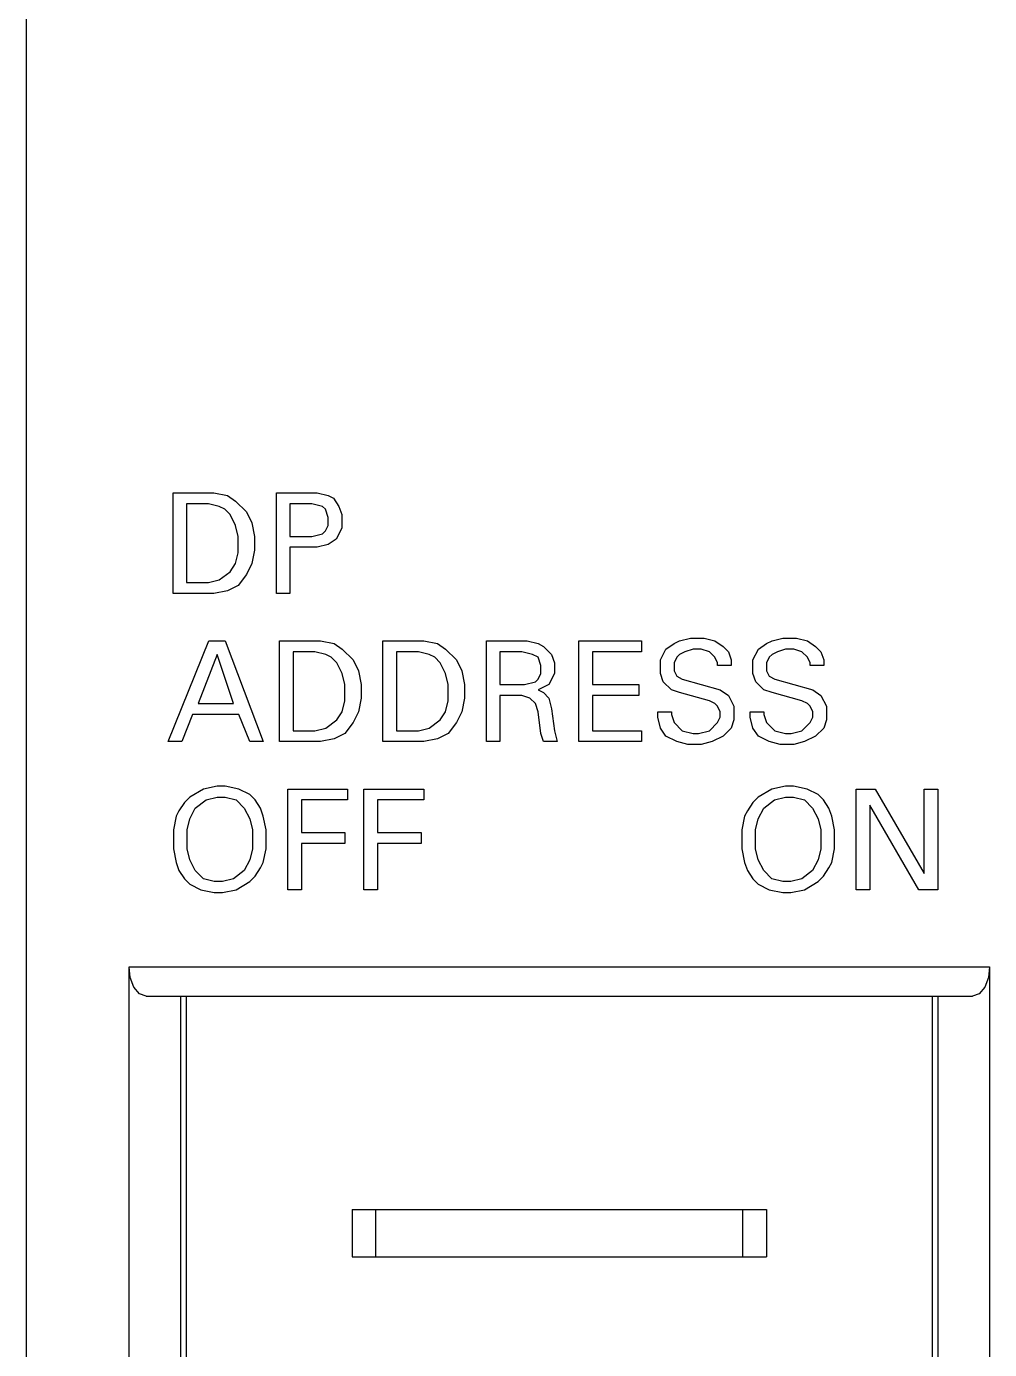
# Model space of a CAD drawing. Extents: x 10 to 622, y -523 to 292.
# Drawn here: x 260.55 to 263.844, y 100.349 to 104.872 of the extents above; entities that cross this region are included whole.
import ezdxf

# ---------------------------------------------------------------- set-up
doc = ezdxf.new("R2010")
doc.units = 0
doc.header["$LTSCALE"] = 5
doc.header["$MEASUREMENT"] = 0
doc.layers.get('0').update_dxf_attribs({"linetype": 'CONTINUOUS'})

msp = doc.modelspace()

# ---------------------------------------------------------------- linework, layer by layer
at = {"color": 7, "linetype": 'Continuous'}
for p, q in [((260.5501, 94.1153), (260.5501, 118.1094)), ((261.0514, 102.9334), (261.0514, 103.2776)), ((261.0514, 103.2776), (261.191, 103.2776)), ((261.191, 103.2776), (261.2375, 103.2683)), ((261.2375, 103.2683), (261.2654, 103.2497)), ((261.4049, 102.9334), (261.4049, 103.2776)), ((261.4049, 103.2776), (261.5445, 103.2776)), ((261.5445, 103.2776), (261.5817, 103.2683)), ((261.5817, 103.2683), (261.6003, 103.259)), ((261.0979, 103.2404), (261.0979, 102.9706)), ((261.1724, 103.2404), (261.0979, 103.2404)), ((261.2096, 103.2311), (261.1724, 103.2404)), ((261.2282, 103.2218), (261.2096, 103.2311)), ((261.2468, 103.2032), (261.2282, 103.2218)), ((261.2654, 103.2497), (261.3026, 103.2125)), ((261.4514, 103.2404), (261.4514, 103.1287)), ((261.5259, 103.2404), (261.4514, 103.2404)), ((261.5631, 103.2311), (261.5259, 103.2404)), ((261.5724, 103.2218), (261.5631, 103.2311)), ((261.5817, 103.1939), (261.5724, 103.2218)), ((261.6003, 103.259), (261.6189, 103.2311)), ((261.6189, 103.2311), (261.6282, 103.2032)), ((261.2654, 103.166), (261.2468, 103.2032)), ((261.3026, 103.2125), (261.3212, 103.1753)), ((261.3212, 103.1753), (261.3305, 103.1287)), ((261.5817, 103.166), (261.5817, 103.1939)), ((261.6282, 103.2032), (261.6282, 103.1567)), ((261.2747, 103.1287), (261.2654, 103.166)), ((261.2747, 103.0729), (261.2747, 103.1287)), ((261.3305, 103.1287), (261.3305, 103.0822)), ((261.4514, 103.1287), (261.5259, 103.1287)), ((261.5259, 103.1287), (261.5631, 103.138)), ((261.5631, 103.138), (261.5724, 103.1473)), ((261.5724, 103.1473), (261.5817, 103.166)), ((261.6282, 103.1567), (261.6096, 103.1194)), ((261.3305, 103.0822), (261.3212, 103.0357)), ((261.4514, 103.0915), (261.4514, 102.9334)), ((261.5445, 103.0915), (261.4514, 103.0915)), ((261.5817, 103.1008), (261.5445, 103.0915)), ((261.6096, 103.1194), (261.5817, 103.1008)), ((261.2654, 103.0357), (261.2747, 103.0729)), ((261.2096, 102.9799), (261.2468, 103.0078)), ((261.2468, 103.0078), (261.2654, 103.0357)), ((261.3026, 102.9985), (261.2747, 102.9613)), ((261.3212, 103.0357), (261.3026, 102.9985)), ((261.0979, 102.9706), (261.1724, 102.9706)), ((261.1724, 102.9706), (261.2096, 102.9799)), ((261.2747, 102.9613), (261.2375, 102.9427)), ((261.191, 102.9334), (261.0514, 102.9334)), ((261.2375, 102.9427), (261.191, 102.9334)), ((261.4514, 102.9334), (261.4049, 102.9334)), ((261.0344, 102.4272), (261.174, 102.7714)), ((261.174, 102.7714), (261.2298, 102.7714)), ((261.2298, 102.7714), (261.3601, 102.4272)), ((261.4159, 102.4272), (261.4159, 102.7714)), ((261.4159, 102.7714), (261.5554, 102.7714)), ((261.5554, 102.7714), (261.6019, 102.7621)), ((261.7694, 102.4272), (261.7694, 102.7714)), ((261.7694, 102.7714), (261.9089, 102.7714)), ((261.9089, 102.7714), (261.9555, 102.7621)), ((262.1229, 102.4272), (262.1229, 102.7714)), ((262.1229, 102.7714), (262.2625, 102.7714)), ((262.2625, 102.7714), (262.2997, 102.7621)), ((262.4392, 102.4272), (262.4392, 102.7714)), ((262.4392, 102.7714), (262.6532, 102.7714)), ((262.6532, 102.7714), (262.6532, 102.7342)), ((262.7648, 102.7621), (262.7834, 102.7714)), ((262.7834, 102.7714), (262.8207, 102.7807)), ((262.8207, 102.7807), (262.8672, 102.7807)), ((262.8672, 102.7807), (262.9044, 102.7714)), ((262.9044, 102.7714), (262.9323, 102.7528)), ((263.0812, 102.7621), (263.0998, 102.7714)), ((263.0998, 102.7714), (263.137, 102.7807)), ((263.137, 102.7807), (263.1835, 102.7807)), ((263.1835, 102.7807), (263.2207, 102.7714)), ((263.2207, 102.7714), (263.2486, 102.7528)), ((261.2019, 102.7249), (261.1368, 102.5574)), ((261.2577, 102.5574), (261.2019, 102.7249)), ((261.4624, 102.7342), (261.4624, 102.4644)), ((261.5368, 102.7342), (261.4624, 102.7342)), ((261.574, 102.7249), (261.5368, 102.7342)), ((261.5926, 102.7156), (261.574, 102.7249)), ((261.6019, 102.7621), (261.6299, 102.7435)), ((261.6299, 102.7435), (261.6671, 102.7063)), ((261.8159, 102.7342), (261.8159, 102.4644)), ((261.8903, 102.7342), (261.8159, 102.7342)), ((261.9276, 102.7249), (261.8903, 102.7342)), ((261.9462, 102.7156), (261.9276, 102.7249)), ((261.9555, 102.7621), (261.9834, 102.7435)), ((261.9834, 102.7435), (262.0206, 102.7063)), ((262.1694, 102.7342), (262.1694, 102.6225)), ((262.2439, 102.7342), (262.1694, 102.7342)), ((262.2811, 102.7249), (262.2439, 102.7342)), ((262.2997, 102.7156), (262.2811, 102.7249)), ((262.2997, 102.7621), (262.3183, 102.7528)), ((262.3183, 102.7528), (262.3462, 102.7249)), ((262.3462, 102.7249), (262.3555, 102.697)), ((262.4857, 102.7342), (262.4857, 102.6225)), ((262.6532, 102.7342), (262.4857, 102.7342)), ((262.7183, 102.7063), (262.7369, 102.7435)), ((262.7369, 102.7435), (262.7648, 102.7621)), ((262.7834, 102.7249), (262.7741, 102.7156)), ((262.8021, 102.7342), (262.7834, 102.7249)), ((262.83, 102.7435), (262.8021, 102.7342)), ((262.8579, 102.7435), (262.83, 102.7435)), ((262.8858, 102.7342), (262.8579, 102.7435)), ((262.9044, 102.7156), (262.8858, 102.7342)), ((262.9323, 102.7528), (262.9509, 102.7342)), ((262.9509, 102.7342), (262.9602, 102.7063)), ((263.0346, 102.7063), (263.0532, 102.7435)), ((263.0532, 102.7435), (263.0812, 102.7621)), ((263.0998, 102.7249), (263.0905, 102.7156)), ((263.1184, 102.7342), (263.0998, 102.7249)), ((263.1463, 102.7435), (263.1184, 102.7342)), ((263.1742, 102.7435), (263.1463, 102.7435)), ((263.2021, 102.7342), (263.1742, 102.7435)), ((263.2207, 102.7156), (263.2021, 102.7342)), ((263.2486, 102.7528), (263.2672, 102.7342)), ((263.2672, 102.7342), (263.2765, 102.7063)), ((261.6112, 102.697), (261.5926, 102.7156)), ((261.6299, 102.6598), (261.6112, 102.697)), ((261.6671, 102.7063), (261.6857, 102.6691)), ((261.9648, 102.697), (261.9462, 102.7156)), ((261.9834, 102.6598), (261.9648, 102.697)), ((262.0206, 102.7063), (262.0392, 102.6691)), ((262.309, 102.6877), (262.2997, 102.7156)), ((262.309, 102.6598), (262.309, 102.6877)), ((262.3555, 102.697), (262.3555, 102.6598)), ((262.7183, 102.6598), (262.7183, 102.7063)), ((262.7741, 102.7156), (262.7648, 102.697)), ((262.7648, 102.697), (262.7648, 102.6691)), ((262.9137, 102.697), (262.9044, 102.7156)), ((262.9137, 102.6877), (262.9137, 102.697)), ((262.9602, 102.6877), (262.9137, 102.6877)), ((262.9602, 102.7063), (262.9602, 102.6877)), ((263.0346, 102.6598), (263.0346, 102.7063)), ((263.0905, 102.7156), (263.0812, 102.697)), ((263.0812, 102.697), (263.0812, 102.6691)), ((263.23, 102.697), (263.2207, 102.7156)), ((263.23, 102.6877), (263.23, 102.697)), ((263.2765, 102.6877), (263.23, 102.6877)), ((263.2765, 102.7063), (263.2765, 102.6877)), ((261.6392, 102.6225), (261.6299, 102.6598)), ((261.6857, 102.6691), (261.695, 102.6225)), ((261.9927, 102.6225), (261.9834, 102.6598)), ((262.0392, 102.6691), (262.0485, 102.6225)), ((262.2532, 102.6225), (262.2904, 102.6318)), ((262.2904, 102.6318), (262.2997, 102.6411)), ((262.2997, 102.6411), (262.309, 102.6598)), ((262.3555, 102.6598), (262.3369, 102.6225)), ((262.7276, 102.6318), (262.7183, 102.6598)), ((262.7555, 102.6039), (262.7276, 102.6318)), ((262.7648, 102.6691), (262.7741, 102.6504)), ((262.7741, 102.6504), (262.7928, 102.6411)), ((262.7928, 102.6411), (262.923, 102.6039)), ((263.0439, 102.6318), (263.0346, 102.6598)), ((263.0718, 102.6039), (263.0439, 102.6318)), ((263.0812, 102.6691), (263.0905, 102.6504)), ((263.0905, 102.6504), (263.1091, 102.6411)), ((263.1091, 102.6411), (263.2393, 102.6039)), ((261.6392, 102.5667), (261.6392, 102.6225)), ((261.695, 102.6225), (261.695, 102.576)), ((261.9927, 102.5667), (261.9927, 102.6225)), ((262.0485, 102.6225), (262.0485, 102.576)), ((262.1694, 102.6225), (262.2532, 102.6225)), ((262.1694, 102.5853), (262.1694, 102.4272)), ((262.2439, 102.5853), (262.1694, 102.5853)), ((262.2718, 102.576), (262.2439, 102.5853)), ((262.3369, 102.6225), (262.2997, 102.6039)), ((262.2997, 102.6039), (262.3183, 102.5946)), ((262.3183, 102.5946), (262.3369, 102.576)), ((262.4857, 102.6225), (262.6439, 102.6225)), ((262.4857, 102.5853), (262.4857, 102.4644)), ((262.6439, 102.5853), (262.4857, 102.5853)), ((262.6439, 102.6225), (262.6439, 102.5853)), ((262.7834, 102.5946), (262.7555, 102.6039)), ((262.8858, 102.5667), (262.7834, 102.5946)), ((262.923, 102.6039), (262.9509, 102.5853)), ((262.9509, 102.5853), (262.9695, 102.5481)), ((263.0998, 102.5946), (263.0718, 102.6039)), ((263.2021, 102.5667), (263.0998, 102.5946)), ((263.2393, 102.6039), (263.2672, 102.5853)), ((263.2672, 102.5853), (263.2858, 102.5481)), ((261.1368, 102.5574), (261.2577, 102.5574)), ((261.6299, 102.5295), (261.6392, 102.5667)), ((261.695, 102.576), (261.6857, 102.5295)), ((261.9834, 102.5295), (261.9927, 102.5667)), ((262.0485, 102.576), (262.0392, 102.5295)), ((262.2904, 102.5574), (262.2718, 102.576)), ((262.2997, 102.5295), (262.2904, 102.5574)), ((262.3369, 102.576), (262.3462, 102.5388)), ((262.9044, 102.5574), (262.8858, 102.5667)), ((262.9137, 102.5481), (262.9044, 102.5574)), ((262.923, 102.5295), (262.9137, 102.5481)), ((262.9695, 102.5481), (262.9695, 102.5016)), ((263.2207, 102.5574), (263.2021, 102.5667)), ((263.23, 102.5481), (263.2207, 102.5574)), ((263.2393, 102.5295), (263.23, 102.5481)), ((263.2858, 102.5481), (263.2858, 102.5016)), ((261.1182, 102.5202), (261.081, 102.4272)), ((261.2763, 102.5202), (261.1182, 102.5202)), ((261.3135, 102.4272), (261.2763, 102.5202)), ((261.574, 102.4737), (261.6112, 102.5016)), ((261.6112, 102.5016), (261.6299, 102.5295)), ((261.6857, 102.5295), (261.6671, 102.4923)), ((261.9276, 102.4737), (261.9648, 102.5016)), ((261.9648, 102.5016), (261.9834, 102.5295)), ((262.0392, 102.5295), (262.0206, 102.4923)), ((262.309, 102.4551), (262.2997, 102.5295)), ((262.3462, 102.5388), (262.3555, 102.4644)), ((262.709, 102.5109), (262.709, 102.5295)), ((262.709, 102.5295), (262.7555, 102.5295)), ((262.7183, 102.4737), (262.709, 102.5109)), ((262.7555, 102.5295), (262.7555, 102.5202)), ((262.7555, 102.5202), (262.7648, 102.4923)), ((262.9137, 102.4923), (262.923, 102.5109)), ((262.923, 102.5109), (262.923, 102.5295)), ((262.9695, 102.5016), (262.9602, 102.4737)), ((263.0253, 102.5109), (263.0253, 102.5295)), ((263.0253, 102.5295), (263.0718, 102.5295)), ((263.0346, 102.4737), (263.0253, 102.5109)), ((263.0718, 102.5295), (263.0718, 102.5202)), ((263.0718, 102.5202), (263.0812, 102.4923)), ((263.23, 102.4923), (263.2393, 102.5109)), ((263.2393, 102.5109), (263.2393, 102.5295)), ((263.2858, 102.5016), (263.2765, 102.4737)), ((261.4624, 102.4644), (261.5368, 102.4644)), ((261.5368, 102.4644), (261.574, 102.4737)), ((261.6392, 102.4551), (261.6019, 102.4365)), ((261.6671, 102.4923), (261.6392, 102.4551)), ((261.8159, 102.4644), (261.8903, 102.4644)), ((261.8903, 102.4644), (261.9276, 102.4737)), ((261.9927, 102.4551), (261.9555, 102.4365)), ((262.0206, 102.4923), (261.9927, 102.4551)), ((262.3183, 102.4272), (262.309, 102.4551)), ((262.3555, 102.4644), (262.3648, 102.4272)), ((262.4857, 102.4644), (262.6532, 102.4644)), ((262.6532, 102.4644), (262.6532, 102.4272)), ((262.7369, 102.4458), (262.7183, 102.4737)), ((262.7648, 102.4923), (262.7928, 102.4644)), ((262.7928, 102.4644), (262.83, 102.4551)), ((262.83, 102.4551), (262.8486, 102.4551)), ((262.8486, 102.4551), (262.8858, 102.4644)), ((262.8858, 102.4644), (262.9137, 102.4923)), ((262.9602, 102.4737), (262.9323, 102.4458)), ((263.0532, 102.4458), (263.0346, 102.4737)), ((263.0812, 102.4923), (263.1091, 102.4644)), ((263.1091, 102.4644), (263.1463, 102.4551)), ((263.1463, 102.4551), (263.1649, 102.4551)), ((263.1649, 102.4551), (263.2021, 102.4644)), ((263.2021, 102.4644), (263.23, 102.4923)), ((263.2765, 102.4737), (263.2486, 102.4458)), ((261.081, 102.4272), (261.0344, 102.4272)), ((261.3601, 102.4272), (261.3135, 102.4272)), ((261.5554, 102.4272), (261.4159, 102.4272)), ((261.6019, 102.4365), (261.5554, 102.4272)), ((261.9089, 102.4272), (261.7694, 102.4272)), ((261.9555, 102.4365), (261.9089, 102.4272)), ((262.1694, 102.4272), (262.1229, 102.4272)), ((262.3648, 102.4272), (262.3183, 102.4272)), ((262.6532, 102.4272), (262.4392, 102.4272)), ((262.7741, 102.4272), (262.7369, 102.4458)), ((262.8114, 102.4179), (262.7741, 102.4272)), ((262.8579, 102.4179), (262.8114, 102.4179)), ((262.8951, 102.4272), (262.8579, 102.4179)), ((262.9323, 102.4458), (262.8951, 102.4272)), ((263.0905, 102.4272), (263.0532, 102.4458)), ((263.1277, 102.4179), (263.0905, 102.4272)), ((263.1742, 102.4179), (263.1277, 102.4179)), ((263.2114, 102.4272), (263.1742, 102.4179)), ((263.2486, 102.4458), (263.2114, 102.4272)), ((261.2019, 102.2745), (261.1554, 102.2652)), ((261.2298, 102.2745), (261.2019, 102.2745)), ((261.2763, 102.2652), (261.2298, 102.2745)), ((263.1457, 102.2745), (263.0992, 102.2652)), ((263.1736, 102.2745), (263.1457, 102.2745)), ((263.2202, 102.2652), (263.1736, 102.2745)), ((261.1089, 102.2373), (261.0903, 102.2187)), ((261.1554, 102.2652), (261.1089, 102.2373)), ((261.1275, 102.2001), (261.1647, 102.228)), ((261.1647, 102.228), (261.2019, 102.2373)), ((261.2019, 102.2373), (261.2298, 102.2373)), ((261.2298, 102.2373), (261.267, 102.228)), ((261.267, 102.228), (261.2949, 102.2001)), ((261.3135, 102.2466), (261.2763, 102.2652)), ((261.3321, 102.228), (261.3135, 102.2466)), ((261.3508, 102.2001), (261.3321, 102.228)), ((261.4438, 101.921), (261.4438, 102.2652)), ((261.4438, 102.2652), (261.6485, 102.2652)), ((261.4903, 102.228), (261.4903, 102.1163)), ((261.6485, 102.228), (261.4903, 102.228)), ((261.6485, 102.2652), (261.6485, 102.228)), ((261.7043, 101.921), (261.7043, 102.2652)), ((261.7043, 102.2652), (261.9089, 102.2652)), ((261.7508, 102.228), (261.7508, 102.1163)), ((261.9089, 102.228), (261.7508, 102.228)), ((261.9089, 102.2652), (261.9089, 102.228)), ((263.0527, 102.2373), (263.0341, 102.2187)), ((263.0992, 102.2652), (263.0527, 102.2373)), ((263.0713, 102.2001), (263.1085, 102.228)), ((263.1085, 102.228), (263.1457, 102.2373)), ((263.1457, 102.2373), (263.1736, 102.2373)), ((263.1736, 102.2373), (263.2108, 102.228)), ((263.2108, 102.228), (263.2388, 102.2001)), ((263.2574, 102.2466), (263.2202, 102.2652)), ((263.276, 102.228), (263.2574, 102.2466)), ((263.2946, 102.2001), (263.276, 102.228)), ((263.3876, 101.921), (263.3876, 102.2652)), ((263.3876, 102.2652), (263.4527, 102.2652)), ((263.4527, 102.2652), (263.6202, 101.9768)), ((263.6202, 101.9768), (263.6202, 102.2652)), ((263.6202, 102.2652), (263.6667, 102.2652)), ((263.6667, 102.2652), (263.6667, 101.921)), ((261.0717, 102.1908), (261.0624, 102.1722)), ((261.0903, 102.2187), (261.0717, 102.1908)), ((261.1089, 102.1629), (261.1275, 102.2001)), ((261.2949, 102.2001), (261.3135, 102.1629)), ((261.3601, 102.1722), (261.3508, 102.2001)), ((263.0155, 102.1908), (263.0062, 102.1722)), ((263.0341, 102.2187), (263.0155, 102.1908)), ((263.0527, 102.1629), (263.0713, 102.2001)), ((263.2388, 102.2001), (263.2574, 102.1629)), ((263.3039, 102.1722), (263.2946, 102.2001)), ((263.4341, 102.2094), (263.4341, 101.921)), ((263.6016, 101.921), (263.4341, 102.2094)), ((261.0624, 102.1722), (261.0531, 102.1256)), ((261.0996, 102.1256), (261.1089, 102.1629)), ((261.3135, 102.1629), (261.3228, 102.1256)), ((261.3694, 102.1256), (261.3601, 102.1722)), ((263.0062, 102.1722), (262.9969, 102.1256)), ((263.0434, 102.1256), (263.0527, 102.1629)), ((263.2574, 102.1629), (263.2667, 102.1256)), ((263.3132, 102.1256), (263.3039, 102.1722)), ((261.0531, 102.1256), (261.0531, 102.0605)), ((261.0996, 102.0605), (261.0996, 102.1256)), ((261.3228, 102.1256), (261.3228, 102.0605)), ((261.3694, 102.0605), (261.3694, 102.1256)), ((261.4903, 102.1163), (261.6392, 102.1163)), ((261.6392, 102.1163), (261.6392, 102.0791)), ((261.7508, 102.1163), (261.8996, 102.1163)), ((261.8996, 102.1163), (261.8996, 102.0791)), ((262.9969, 102.1256), (262.9969, 102.0605)), ((263.0434, 102.0605), (263.0434, 102.1256)), ((263.2667, 102.1256), (263.2667, 102.0605)), ((263.3132, 102.0605), (263.3132, 102.1256)), ((261.0531, 102.0605), (261.0624, 102.014)), ((261.1089, 102.0233), (261.0996, 102.0605)), ((261.3228, 102.0605), (261.3135, 102.0233)), ((261.3601, 102.014), (261.3694, 102.0605)), ((261.4903, 102.0791), (261.4903, 101.921)), ((261.6392, 102.0791), (261.4903, 102.0791)), ((261.7508, 102.0791), (261.7508, 101.921)), ((261.8996, 102.0791), (261.7508, 102.0791)), ((262.9969, 102.0605), (263.0062, 102.014)), ((263.0527, 102.0233), (263.0434, 102.0605)), ((263.2667, 102.0605), (263.2574, 102.0233)), ((263.3039, 102.014), (263.3132, 102.0605)), ((261.0624, 102.014), (261.0717, 101.9861)), ((261.1275, 101.9861), (261.1089, 102.0233)), ((261.3135, 102.0233), (261.2949, 101.9861)), ((261.3508, 101.9954), (261.3601, 102.014)), ((263.0062, 102.014), (263.0155, 101.9861)), ((263.0713, 101.9861), (263.0527, 102.0233)), ((263.2574, 102.0233), (263.2388, 101.9861)), ((263.2946, 101.9954), (263.3039, 102.014)), ((261.0717, 101.9861), (261.0903, 101.9582)), ((261.0903, 101.9582), (261.1089, 101.9396)), ((261.1554, 101.9582), (261.1275, 101.9861)), ((261.1926, 101.9489), (261.1554, 101.9582)), ((261.2577, 101.9582), (261.2205, 101.9489)), ((261.2949, 101.9861), (261.2577, 101.9582)), ((261.3135, 101.9489), (261.3321, 101.9675)), ((261.3321, 101.9675), (261.3508, 101.9954)), ((263.0155, 101.9861), (263.0341, 101.9582)), ((263.0341, 101.9582), (263.0527, 101.9396)), ((263.0992, 101.9582), (263.0713, 101.9861)), ((263.1364, 101.9489), (263.0992, 101.9582)), ((263.2015, 101.9582), (263.1643, 101.9489)), ((263.2388, 101.9861), (263.2015, 101.9582)), ((263.2574, 101.9489), (263.276, 101.9675)), ((263.276, 101.9675), (263.2946, 101.9954)), ((261.1089, 101.9396), (261.1461, 101.921)), ((261.1461, 101.921), (261.1926, 101.9117)), ((261.2205, 101.9489), (261.1926, 101.9489)), ((261.1926, 101.9117), (261.2205, 101.9117)), ((261.2205, 101.9117), (261.267, 101.921)), ((261.267, 101.921), (261.3135, 101.9489)), ((261.4903, 101.921), (261.4438, 101.921)), ((261.7508, 101.921), (261.7043, 101.921)), ((263.0527, 101.9396), (263.0899, 101.921)), ((263.0899, 101.921), (263.1364, 101.9117)), ((263.1643, 101.9489), (263.1364, 101.9489)), ((263.1364, 101.9117), (263.1643, 101.9117)), ((263.1643, 101.9117), (263.2108, 101.921)), ((263.2108, 101.921), (263.2574, 101.9489)), ((263.4341, 101.921), (263.3876, 101.921)), ((263.6667, 101.921), (263.6016, 101.921)), ((260.9052, 101.6212), (260.9012, 101.6577)), ((260.9012, 95.6845), (260.9012, 101.6577)), ((260.9012, 101.6577), (263.8437, 101.6577)), ((263.8437, 101.6577), (263.8398, 101.6212)), ((263.8437, 101.6577), (263.8437, 95.6845)), ((260.9175, 101.5877), (260.9052, 101.6212)), ((263.8398, 101.6212), (263.8275, 101.5877)), ((260.9362, 101.565), (260.9175, 101.5877)), ((260.9597, 101.5565), (260.9362, 101.565)), ((260.9597, 101.5565), (263.7853, 101.5565)), ((261.0766, 101.5565), (261.0766, 95.7858)), ((261.0968, 101.5565), (261.0968, 100.2404)), ((263.6481, 100.2404), (263.6481, 101.5565)), ((263.6683, 95.7858), (263.6683, 101.5565)), ((263.8087, 101.565), (263.7853, 101.5565)), ((263.8275, 101.5877), (263.8087, 101.565)), ((261.6638, 100.8276), (261.6638, 100.6656)), ((261.6638, 100.8276), (263.0812, 100.8276)), ((261.7452, 100.6656), (261.7452, 100.8276)), ((262.9998, 100.6656), (262.9998, 100.8276)), ((263.0812, 100.8276), (263.0812, 100.6656)), ((261.6638, 100.6656), (263.0812, 100.6656))]:
    msp.add_line(p, q, dxfattribs=at)

doc.saveas('drawing.dxf')
